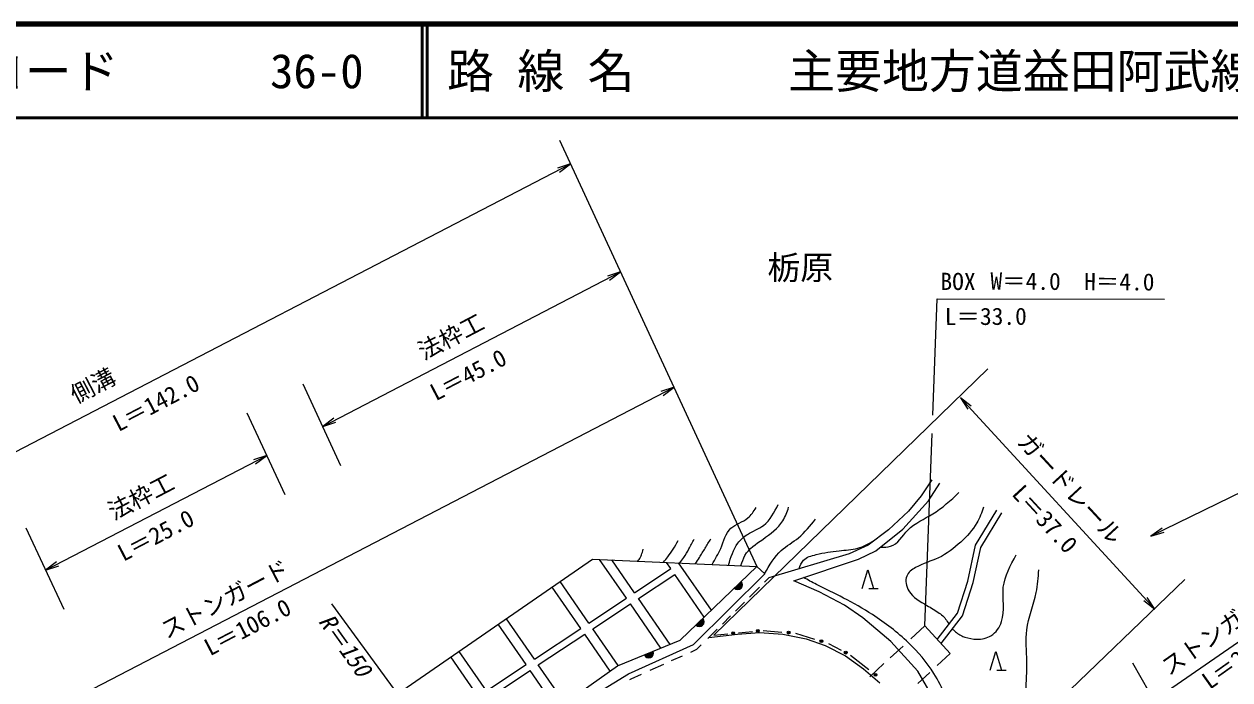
# Model space of a CAD drawing. Units: millimetres, scale not verified. Extents: x 40000 to 680000, y 20000 to 380000.
# Drawn here: x 135316 to 263806, y 310128 to 380000 of the extents above; entities that cross this region are included whole.
import ezdxf
from ezdxf.enums import TextEntityAlignment as Align

# ---------------------------------------------------------------- set-up
doc = ezdxf.new("R2010")
doc.units = ezdxf.units.MM
doc.header["$LTSCALE"] = 1000
for name, color, linetype, lineweight in [('M-BGD', 7, 'Continuous', 25), ('M-BMK-SRVR', 3, 'Continuous', 25), ('M-STR-HTXT', 7, 'Continuous', 25), ('M-STR-STR3', 7, 'Continuous', 25), ('M-TTL', 2, 'Continuous', 140), ('M-TTL-LINE', 7, 'Continuous', 50)]:
    doc.layers.add(name, color=color, linetype=linetype, lineweight=lineweight)
doc.layers.add('M-TTL-TXT', color=7, linetype='Continuous')
doc.styles.add('ＭＳ ゴシック', font='')
doc.styles.get('ＭＳ ゴシック').set_extended_font_data('MS Gothic')

# ---------------------------------------------------------------- blocks, each defined once
blk = doc.blocks.new('open_arrow')
at = {"color": 0, "linetype": 'Continuous', "lineweight": -2}
blk.add_lwpolyline([(7.5, 1.25), (0, 0), (7.5, -1.25)], dxfattribs=at)

msp = doc.modelspace()

# ---------------------------------------------------------------- linework, layer by layer
at = {"layer": 'M-BGD'}
for p, q in [((232038, 331458), (230918, 329725)), ((231677, 329219), (232904, 331097)), ((228969, 326186), (231677, 329219)), ((230918, 329725), (229546, 328100)), ((229546, 328100), (227416, 326114)), ((236692, 324466), (238981, 328222)), ((237258, 324240), (239493, 327910)), ((227416, 326114), (225250, 324489)), ((226080, 323875), (228969, 326186)), ((225250, 324489), (223228, 323550)), ((224239, 322973), (226080, 323875)), ((235872, 320652), (236692, 324466)), ((236453, 320498), (237258, 324240)), ((173616, 307609), (195902, 323002)), ((195902, 323002), (213408, 322221)), ((199492, 318839), (196639, 322969)), ((200359, 319415), (197945, 322911)), ((204224, 321979), (203760, 322652)), ((208554, 317543), (205065, 322593)), ((223228, 323550), (214671, 320987)), ((217342, 320698), (224239, 322973)), ((200359, 319415), (204224, 321979)), ((200785, 318799), (204650, 321363)), ((207794, 316811), (204650, 321363)), ((205231, 314342), (213408, 322221)), ((206662, 313892), (214248, 321413)), ((213408, 322221), (214248, 321413)), ((224622, 319849), (225222, 321849)), ((225222, 321849), (225822, 319849)), ((194624, 315610), (191580, 320017)), ((195492, 316186), (192437, 320609)), ((212621, 318955), (213674, 319999)), ((214227, 320547), (214671, 320987)), ((220050, 319507), (217342, 320698)), ((234786, 317219), (235872, 320652)), ((235325, 316935), (236453, 320498)), ((195492, 316186), (199492, 318839)), ((204164, 313907), (200785, 318799)), ((222722, 318098), (220050, 319507)), ((225322, 319849), (226322, 319849)), ((195917, 315570), (199917, 318223)), ((203177, 313504), (199917, 318223)), ((211107, 317454), (212074, 318412)), ((224708, 316726), (222722, 318098)), ((189686, 312333), (186705, 316650)), ((209722, 316081), (210584, 316935)), ((227669, 314235), (224708, 316726)), ((232618, 314447), (234786, 317219)), ((233029, 313999), (235325, 316935)), ((188818, 311758), (185848, 316058)), ((189686, 312333), (194624, 315610)), ((190111, 311718), (195050, 314994)), ((197764, 311064), (195050, 314994)), ((198626, 311647), (195917, 315570)), ((208160, 314532), (209181, 315544)), ((208272, 314659), (211334, 315009)), ((208799, 314903), (210304, 315047)), ((211334, 315009), (213667, 315184)), ((211433, 315155), (212939, 315299)), ((213667, 315184), (216176, 315009)), ((214068, 315407), (216046, 315228)), ((216176, 315009), (218655, 314484)), ((217529, 315094), (219527, 314478)), ((231306, 315873), (229801, 314488)), ((231306, 315873), (234014, 312929)), ((198536, 311610), (205231, 314342)), ((199734, 310788), (206662, 313892)), ((207007, 313389), (207467, 313845)), ((218655, 314484), (220667, 313784)), ((220667, 313784), (222855, 312675)), ((221025, 314016), (222367, 313300)), ((228976, 313730), (227617, 312480)), ((230557, 311058), (227669, 314235)), ((183710, 308369), (180805, 312575)), ((184578, 308944), (181662, 313166)), ((204314, 312182), (205468, 312700)), ((206357, 313098), (207007, 313389)), ((222855, 312675), (224780, 311305)), ((223373, 312763), (225321, 311233)), ((234014, 312929), (232629, 311655)), ((238274, 311163), (238874, 313163)), ((238874, 313163), (239474, 311163)), ((184578, 308944), (188818, 311758)), ((185003, 308328), (189244, 311142)), ((192072, 307047), (189244, 311142)), ((192928, 307640), (190111, 311718)), ((192699, 307478), (198536, 311610)), ((202046, 311166), (203487, 311812)), ((224780, 311305), (226500, 309817)), ((226938, 311856), (225426, 310465)), ((232399, 307844), (230557, 311058)), ((238974, 311163), (239974, 311163)), ((196591, 308866), (199734, 310788)), ((199875, 310171), (200014, 310257)), ((200014, 310257), (201123, 310753)), ((231837, 310927), (230540, 309733))]:
    msp.add_line(p, q, dxfattribs=at)
for centre, radius in [((210869, 315101), 150), ((210869, 315101), 100), ((210869, 315101), 50), ((213504, 315353), 150), ((213504, 315353), 100), ((213504, 315353), 50), ((216788, 315161), 150), ((216788, 315161), 100), ((216788, 315161), 50), ((220276, 314247), 150), ((220276, 314247), 100), ((220276, 314247), 50), ((222870, 313032), 150), ((222870, 313032), 100), ((222870, 313032), 50), ((226051, 310659), 150), ((226051, 310659), 100), ((226051, 310659), 50)]:
    msp.add_circle(centre, radius, dxfattribs=at)
for centre, radius, start, end in [((211364, 320251), 500, 223.93589, 43.93589), ((211364, 320251), 500, 223.93589, 43.93589), ((211364, 320251), 450, 223.93589, 43.93589), ((211364, 320251), 400, 223.93589, 43.93589), ((211364, 320251), 350, 223.93589, 43.93589), ((211364, 320251), 300, 223.93589, 43.93589), ((211364, 320251), 250, 223.93589, 43.93589), ((211364, 320251), 200, 223.93589, 43.93589), ((211364, 320251), 150, 223.93589, 43.93589), ((211364, 320251), 100, 223.93589, 43.93589), ((211364, 320251), 50, 223.93589, 43.93589), ((207275, 316311), 500, 223.93589, 43.93589), ((207275, 316311), 500, 223.93589, 43.93589), ((207275, 316311), 450, 223.93589, 43.93589), ((207275, 316311), 400, 223.93589, 43.93589), ((207275, 316311), 350, 223.93589, 43.93589), ((207275, 316311), 300, 223.93589, 43.93589), ((207275, 316311), 250, 223.93589, 43.93589), ((207275, 316311), 200, 223.93589, 43.93589), ((207275, 316311), 150, 223.93589, 43.93589), ((207275, 316311), 100, 223.93589, 43.93589), ((207275, 316311), 50, 223.93589, 43.93589), ((201883, 312976), 500, 202.1935, 22.1935), ((201883, 312976), 500, 202.1935, 22.1935), ((201883, 312976), 450, 202.1935, 22.1935), ((201883, 312976), 400, 202.1935, 22.1935), ((201883, 312976), 350, 202.1935, 22.1935), ((201883, 312976), 300, 202.1935, 22.1935), ((201883, 312976), 250, 202.1935, 22.1935), ((201883, 312976), 200, 202.1935, 22.1935), ((201883, 312976), 150, 202.1935, 22.1935), ((201883, 312976), 100, 202.1935, 22.1935), ((201883, 312976), 50, 202.1935, 22.1935)]:
    msp.add_arc(centre, radius, start, end, dxfattribs=at)
for points, knots in [([(226593, 324286), (226963, 324272), (227332, 324259), (227651, 324358), (228411, 324593), (228878, 325470), (229492, 326095), (230255, 326873), (231246, 327262), (232136, 327806), (233157, 328430), (234047, 329259), (234937, 330088)], [0, 0, 0, 0, 1, 1, 1, 2, 2, 2, 3, 3, 3, 4, 4, 4, 4]), ([(208621, 322435), (208953, 322980), (209286, 323525), (209545, 324136), (209868, 324897), (210077, 325761), (210642, 326285), (211136, 326743), (211901, 326941), (212441, 327382), (212800, 327676), (213059, 328077), (213318, 328479)], [0, 0, 0, 0, 1, 1, 1, 2, 2, 2, 3, 3, 3, 4, 4, 4, 4]), ([(210380, 322356), (210629, 323194), (210877, 324032), (211388, 324706), (211660, 325066), (212008, 325379), (212397, 325627), (212956, 325984), (213601, 326208), (214108, 326592), (214814, 327129), (215250, 327979), (215687, 328830)], [0, 0, 0, 0, 1, 1, 1, 2, 2, 2, 3, 3, 3, 4, 4, 4, 4]), ([(211691, 322298), (211816, 322678), (211940, 323058), (212134, 323390), (212552, 324107), (213292, 324600), (214020, 325101), (214854, 325675), (215674, 326261), (216170, 327075), (216437, 327513), (216610, 328018), (216784, 328523)], [0, 0, 0, 0, 1, 1, 1, 2, 2, 2, 3, 3, 3, 4, 4, 4, 4]), ([(237566, 328542), (237356, 327962), (237146, 327381), (236847, 326853), (236413, 326086), (235792, 325429), (235126, 324819), (234396, 324150), (233612, 323537), (232748, 323129), (231962, 322759), (231110, 322558), (230307, 322097), (229911, 321869), (229527, 321579), (229368, 321189), (229176, 320717), (229312, 320100), (229587, 319625), (230021, 318875), (230801, 318481), (231527, 318060), (231976, 317800), (232403, 317530), (232830, 317240), (233002, 317123), (233173, 317004), (233314, 316854), (233387, 316777), (233452, 316691), (233515, 316604), (233637, 316436), (233753, 316263), (233869, 316090)], [0, 0, 0, 0, 1, 1, 1, 2, 2, 2, 3, 3, 3, 4, 4, 4, 5, 5, 5, 6, 6, 6, 7, 7, 7, 8, 8, 8, 9, 9, 9, 10, 10, 10, 11, 11, 11, 11]), ([(214222, 321438), (214735, 322341), (215249, 323245), (215994, 323916), (216554, 324421), (217245, 324795), (217837, 325276), (218526, 325837), (219081, 326544), (219635, 327250)], [0, 0, 0, 0, 1, 1, 1, 2, 2, 2, 3, 3, 3, 3]), ([(205180, 322588), (205334, 322774), (205488, 322961), (205624, 323159), (205825, 323451), (205988, 323770), (206154, 324086), (206335, 324431), (206520, 324772), (206706, 325113)], [0, 0, 0, 0, 1, 1, 1, 2, 2, 2, 3, 3, 3, 3]), ([(206847, 322514), (206988, 322732), (207129, 322951), (207269, 323170), (207478, 323496), (207685, 323822), (207887, 324152), (208089, 324482), (208286, 324814), (208483, 325146)], [0, 0, 0, 0, 1, 1, 1, 2, 2, 2, 3, 3, 3, 3]), ([(200732, 322787), (200814, 322904), (200896, 323022), (200964, 323148), (201015, 323240), (201058, 323337), (201097, 323435), (201175, 323633), (201235, 323837), (201295, 324042)], [0, 0, 0, 0, 1, 1, 1, 2, 2, 2, 3, 3, 3, 3]), ([(203456, 322665), (203611, 322854), (203765, 323042), (203912, 323236), (204112, 323499), (204300, 323773), (204475, 324053), (204665, 324357), (204841, 324669), (205016, 324981)], [0, 0, 0, 0, 1, 1, 1, 2, 2, 2, 3, 3, 3, 3]), ([(217901, 321955), (218023, 322297), (218144, 322639), (218368, 322880), (218687, 323222), (219213, 323359), (219716, 323476), (220560, 323673), (221337, 323816), (222154, 323891), (222819, 323952), (223510, 323969), (224150, 324150), (224769, 324326), (225340, 324655), (225910, 324984)], [0, 0, 0, 0, 1, 1, 1, 2, 2, 2, 3, 3, 3, 4, 4, 4, 5, 5, 5, 5]), ([(234228, 315540), (234521, 315281), (234814, 315021), (235159, 314852), (235290, 314787), (235428, 314736), (235569, 314690), (235982, 314555), (236409, 314467), (236847, 314462), (237369, 314455), (237908, 314564), (238349, 314837), (238883, 315168), (239275, 315738), (239475, 316339), (239866, 317512), (239528, 318803), (239663, 320000), (239799, 321211), (240419, 322326), (241040, 323442)], [0, 0, 0, 0, 1, 1, 1, 2, 2, 2, 3, 3, 3, 4, 4, 4, 5, 5, 5, 6, 6, 6, 7, 7, 7, 7]), ([(242071, 308922), (242130, 309973), (242189, 311024), (242166, 312083), (242142, 313215), (242023, 314356), (242166, 315463), (242339, 316805), (242896, 318098), (243167, 319437), (243328, 320229), (243388, 321038), (243449, 321846)], [0, 0, 0, 0, 1, 1, 1, 2, 2, 2, 3, 3, 3, 4, 4, 4, 4]), ([(237979, 302246), (237399, 302211), (236819, 302175), (236309, 302389), (236040, 302501), (235791, 302683), (235584, 302894), (234852, 303639), (234655, 304747), (234385, 305782), (234143, 306709), (233843, 307577), (233482, 308433), (233136, 309253), (232734, 310061), (232258, 310821), (231508, 312022), (230574, 313103), (229550, 314083), (228374, 315208), (227079, 316198), (225716, 317080), (224721, 317723), (223689, 318308), (222636, 318849), (221679, 319340), (220705, 319795), (219752, 320291), (219288, 320533), (218828, 320785), (218369, 321037)], [0, 0, 0, 0, 1, 1, 1, 2, 2, 2, 3, 3, 3, 4, 4, 4, 5, 5, 5, 6, 6, 6, 7, 7, 7, 8, 8, 8, 9, 9, 9, 10, 10, 10, 10])]:
    msp.add_open_spline(points, degree=3, knots=knots, dxfattribs=at)
at = {"layer": 'M-BMK-SRVR'}
msp.add_line((253419, 311933), (262241, 296635), dxfattribs=at)
at = {"layer": 'M-STR-HTXT', "lineweight": 13}
msp.add_line((168081, 318226), (185499, 294382), dxfattribs=at)
at = {"layer": 'M-STR-STR3'}
for p, q in [((192381, 367641), (213408, 322221)), ((114789, 324254), (193553, 365108)), ((167137, 337138), (198880, 353603)), ((232156, 338331), (232625, 350713)), ((232625, 350713), (256834, 350705)), ((208799, 314903), (238014, 343274)), ((119825, 297348), (204573, 341306)), ((165010, 341671), (169033, 332982)), ((255795, 317674), (235095, 340195)), ((159060, 338585), (163083, 329896)), ((279169, 337037), (255391, 325451)), ((231305, 315871), (232081, 336373)), ((137607, 321821), (161163, 334039)), ((135512, 326346), (139534, 317657)), ((231812, 294690), (259010, 320839)), ((255657, 307943), (273149, 320023))]:
    msp.add_line(p, q, dxfattribs=at)
at = {"layer": 'M-TTL'}
msp.add_line((680000, 380000), (40000, 380000), dxfattribs=at)
at = {"layer": 'M-TTL-LINE'}
for p, q in [((177750, 380000), (177750, 370000)), ((178250, 380000), (178250, 370000)), ((40000, 370000), (680000, 370000))]:
    msp.add_line(p, q, dxfattribs=at)

# ---------------------------------------------------------------- block references
at = {"layer": 'M-STR-STR3', "xscale": 193, "yscale": 193}
for p, rotation in [((193553, 365108), 207.4), ((198880, 353603), 207.4), ((204573, 341306), 207.4), ((235095, 340195), 312.6), ((167137, 337138), 27.4), ((161163, 334039), 207.4), ((255391, 325451), 26), ((137607, 321821), 27.4), ((255795, 317674), 132.6)]:
    msp.add_blockref('open_arrow', p, dxfattribs=dict(at, rotation=rotation))

# ---------------------------------------------------------------- texts
at = {"layer": 'M-STR-HTXT', "style": 'ＭＳ ゴシック'}
msp.add_text('栃原', height=2566, dxfattribs=at).set_placement((214522, 355352), align=Align.TOP_LEFT)
at = {"layer": 'M-STR-HTXT', "style": 'ＭＳ ゴシック', "oblique": 15}
msp.add_text('R＝150', height=1833, rotation=305.463, dxfattribs=at).set_placement((168099, 317432), align=Align.TOP_LEFT)
at = {"layer": 'M-STR-STR3', "style": 'ＭＳ ゴシック'}
for s, rotation, p in [('BOX', 359.646, (232958, 351126)), ('W＝4.0\u3000H＝4.0', 359.646, (238283, 351169)), ('L＝33.0', 0.212, (233435, 347380)), ('法枠工', 27.572, (178148, 343682)), ('L＝45.0', 27.57, (179445, 339316)), ('側溝', 27.572, (141099, 339030)), ('L＝142.0', 27.57, (145622, 336034)), ('ガードレール', 312.709, (240637, 335069)), ('法枠工', 27.572, (145119, 326615)), ('L＝37.0', 312.669, (240062, 329498)), ('L＝25.0', 27.57, (146147, 322211)), ('ストンガード', 27.572, (150738, 313970)), ('ストンガード', 34.934, (257609, 310057)), ('L＝106.0', 27.57, (155375, 312141)), ('L＝22.0', 35.292, (261974, 308591))]:
    msp.add_text(s, height=1833, rotation=rotation, dxfattribs=at).set_placement(p, align=Align.BOTTOM_LEFT)
at = {"layer": 'M-TTL-TXT', "style": 'ＭＳ ゴシック'}
for s, p in [('図面コード', (120380, 375000)), ('36-0', (161521, 375000)), ('路 線 名', (180380, 375000)), ('主要地方道益田阿武線', (216734, 375000))]:
    msp.add_text(s, height=3666, dxfattribs=at).set_placement(p, align=Align.MIDDLE_LEFT)

doc.saveas('drawing.dxf')
